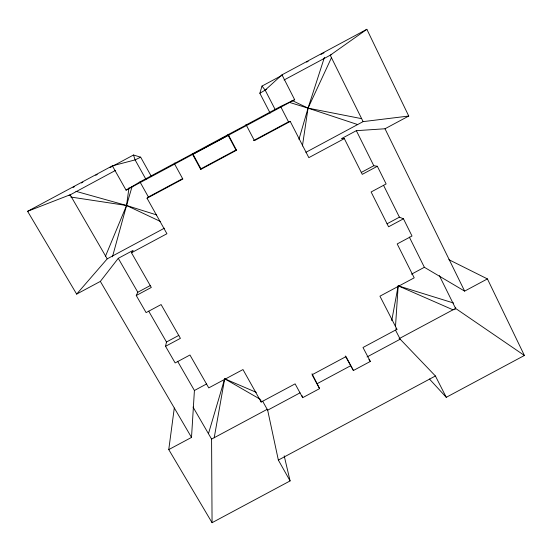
<?xml version="1.0" encoding="UTF-8"?>
<svg xmlns="http://www.w3.org/2000/svg" width="552" height="552" viewBox="0 0 552 552"><rect width="100%" height="100%" fill="white"/><g stroke="black" fill="none" stroke-linecap="round" stroke-linejoin="round"><path stroke-width="0.83" d="M284.19 455.814L290.097 480.916L212.065 522.696L168.76 449.597L191.51 437.419L194.414 390.492L177.558 361.229M395.487 326.625L398.171 285.826L453.606 303.027M168.76 449.597L174.287 408.052M128.982 187.818L126.546 205.489L112.47 256.797M302.427 146.004L308.05 108.137L324.438 57.318M214.21 437.777L224.671 378.776L256.314 392.368M391.741 320.588L398.171 285.826L453.068 309.844M312.032 373.759L319.587 388.622L302.675 397.681L295.106 383.861L261.165 402.042L242.977 369.557L208.753 387.897L189.943 355.005L175.15 362.933L165.552 346.304L166.476 342.005L148.716 311.176M132.052 186.659L126.546 205.489L105.335 256.59M298.949 139.304L308.05 108.137L331.441 57.76M208.477 433.63L224.671 378.776L260.054 399.172M270.128 113.105L259.854 93.254L262.007 86.071L282.424 75.113M200.735 169.443L200.928 168.815L235.959 150.027L236.532 150.241L200.735 169.443L192.31 153.904L227.852 134.757L246.22 124.993L254.431 140.636L290.242 121.433L308.83 157.651L344.324 138.614L362.264 174.356L377.34 166.276L386.124 183.94L371.116 191.986L388.58 226.782L403.457 218.806L412.006 236.008L397.198 243.943L414.2 277.828L379.942 296.176L396.95 329.309L362.995 347.498L370.323 361.45L353.404 370.509L345.248 355.964M454.917 309.713L455.752 307.285M165.552 346.304L180.414 338.341L161.101 304.566L146.107 312.604L136.254 295.52L137.807 292.243L150.337 285.522M136.254 295.52L151.31 287.447L131.473 252.754L133.142 250.36L118.273 258.329L100.354 281.403L76.652 294.106L27.6 211.312L112.36 165.841L135.102 159.901L140.67 157.189L151.524 176.723M76.652 294.106L107.212 258.853L164.386 228.19M131.473 252.754L166.932 233.737L147.046 198.237L148.398 196.988L182.671 178.607M259.854 93.254L265.167 90.128L281.982 74.837L366.859 29.304L408.749 116.037L385.006 128.768L356.344 130.672L341.453 138.655L344.324 138.614M366.859 29.304L330.234 55.221L284.08 79.985M147.046 198.237L182.836 179.041L174.342 163.544L175.108 163.047L139.96 181.898L126.07 190.143L112.36 165.841M68.731 195.643L115.451 170.444M193.234 154.118L229.363 134.736M73.064 187.432L74.575 186.624M81.372 182.974L82.883 182.167M95.724 175.274L97.235 174.466M110.083 167.573L111.594 166.759M113.105 165.952L133.501 155.008L140.67 157.189M306.629 62.128L308.14 61.32M320.995 54.42L324.024 52.799M262.007 86.071L265.167 90.128L266.678 89.32M281.982 74.837L294.658 99.712L280.609 106.46L245.433 125.325L246.22 124.993M174.342 163.544L192.31 153.904M126.07 190.143L294.658 99.712M253.471 140.636L288.51 121.84L290.242 121.433M305.884 152.317L363.112 121.626L408.749 116.037M361.256 172.452L373.801 165.724L377.34 166.276M166.476 342.005L178.848 335.374M387.035 223.802L399.413 217.171L403.457 218.806M194.414 390.492L206.51 384.006M411.502 274.178L424.371 267.285L464.639 291.118L487.423 278.912L524.4 355.474L446.264 397.309L429.421 378.996M212.065 522.696L211.588 439.109L267.292 409.273M399.082 338.686L455.593 308.416L524.4 355.474M290.097 480.916L278.353 460.085L267.665 410.184L300.033 392.845M317.352 383.571L350.485 365.824M367.052 356.951L400.193 339.197L435.411 375.988L446.264 397.309M278.353 460.085L435.411 375.988M331.738 54.551L330.234 55.221L363.112 121.626M27.6 211.312L70.104 194.773L107.212 258.853M70.746 197.029L126.546 205.489L156.644 214.928M361.47 118.632L308.05 108.137L289.262 102.334M75.921 191.316L126.546 205.489L160.328 221.435M357.71 124.579L308.05 108.137L291.932 100.416M448.873 259.675L487.423 278.912M395.86 328.205L396.95 329.309M368.922 359.524L370.323 361.45M100.354 281.403L191.51 437.419M193.021 407.031L211.588 439.109M118.273 258.329L137.807 292.243M146.004 179.455L135.102 159.901L133.501 155.008M139.96 181.898L148.398 196.988M262.635 401.187L267.665 410.184M319.587 388.622L312.073 374.773L346.021 356.592L353.404 370.509M192.689 153.615L200.928 168.815M228.252 134.633L236.532 150.241M227.852 134.757L235.959 150.027M265.167 90.128L275.034 109.261M280.609 106.46L288.51 121.84M395.48 330.034L400.193 339.197M356.344 130.672L373.801 165.724M383.543 185.299L399.413 217.171M409.308 237.043L424.371 267.285M439.344 275.6L455.593 308.416M385.006 128.768L464.639 291.118M301.868 395.432L302.675 397.681M260.716 399.751L261.165 402.042"/></g></svg>
